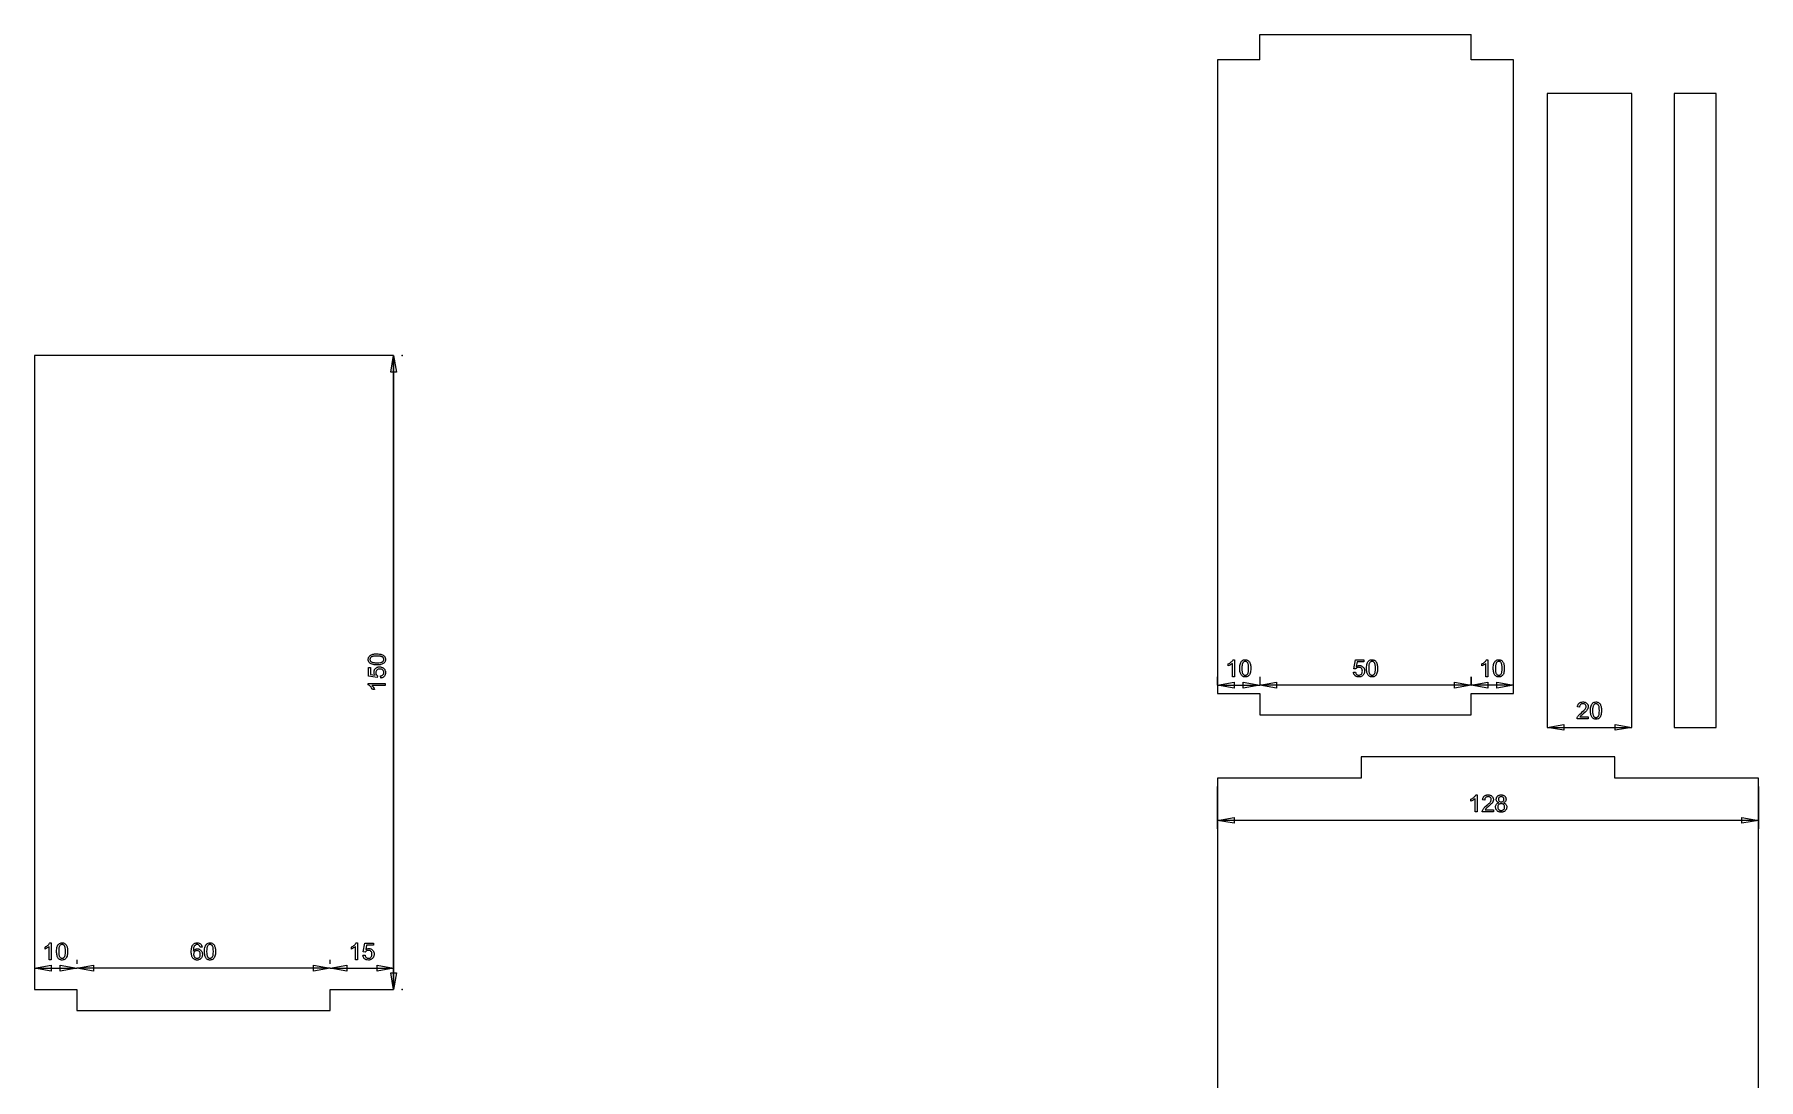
# Model space of a CAD drawing. Extents: x 314 to 1097, y 11 to 816.
# Drawn here: x 350 to 758, y 568.7 to 816 of the extents above; entities that cross this region are included whole.
import ezdxf

# ---------------------------------------------------------------- set-up
doc = ezdxf.new("R2010")
doc.units = 0
doc.header["$LTSCALE"] = 10
doc.layers.add('Layer_1', color=7, linetype='CONTINUOUS')

msp = doc.modelspace()

# ---------------------------------------------------------------- linework, layer by layer
at = {"layer": 'Layer_1', "color": 7, "linetype": 'CONTINUOUS'}
for p, q in [((640, 810), (640, 816)), ((640, 816), (690, 816)), ((690, 810), (690, 816)), ((630, 810), (630, 660)), ((640, 810), (630, 810)), ((700, 810), (690, 810)), ((700, 660), (700, 810)), ((708, 802), (708, 652)), ((728, 802), (708, 802)), ((728, 652), (728, 802)), ((738, 802), (738, 652)), ((748, 802), (738, 802)), ((748, 652), (748, 802)), ((350, 740), (350, 590)), ((435, 740), (350, 740)), ((435, 590), (435, 740)), ((435, 740), (435, 590)), ((630, 662), (630, 664)), ((630, 662), (640, 662)), ((640, 664), (640, 662)), ((640, 664), (640, 662)), ((690, 662), (640, 662)), ((690, 664), (690, 662)), ((690, 662), (690, 664)), ((700, 662), (690, 662)), ((700, 662), (700, 664)), ((630, 660), (640, 660)), ((640, 660), (640, 655)), ((690, 660), (700, 660)), ((690, 655), (690, 660)), ((640, 655), (690, 655)), ((708, 652), (728, 652)), ((708, 652), (728, 652)), ((738, 652), (748, 652)), ((724, 645), (664, 645)), ((664, 645), (664, 640)), ((724, 640), (724, 645)), ((630, 640), (630, 490)), ((664, 640), (630, 640)), ((630, 628), (630, 638)), ((758, 640), (724, 640)), ((758, 490), (758, 640)), ((758, 638), (758, 628)), ((758, 630), (630, 630)), ((360, 597), (360, 596)), ((420, 596), (420, 597)), ((350, 595), (360, 595)), ((420, 595), (360, 595)), ((420, 595), (435, 595)), ((350, 590), (360, 590)), ((360, 590), (360, 585)), ((420, 590), (435, 590)), ((420, 585), (420, 590)), ((360, 585), (420, 585))]:
    msp.add_line(p, q, dxfattribs=at)
at = {"layer": 'Layer_1', "color": 7, "linetype": 'CONTINUOUS', "flags": 128}
for points in [[(435, 740), (435.69, 736.06), (434.31, 736.06), (435, 740)], [(431.03, 666.79), (430.69, 666.79), (430.39, 666.82), (430.12, 666.87), (429.89, 666.93), (429.68, 667.01), (429.5, 667.11), (429.35, 667.23), (429.22, 667.37), (429.12, 667.52), (429.04, 667.69), (429, 667.88), (428.98, 668.09), (428.99, 668.25), (429.02, 668.39), (429.06, 668.53), (429.11, 668.65), (429.19, 668.77), (429.27, 668.88), (429.37, 668.97), (429.49, 669.06), (429.62, 669.13), (429.76, 669.2), (429.91, 669.25), (430.08, 669.3), (430.27, 669.34), (430.49, 669.37), (430.75, 669.39), (431.03, 669.39), (431.36, 669.39), (431.66, 669.36), (431.93, 669.31), (432.16, 669.25), (432.37, 669.17), (432.55, 669.07), (432.7, 668.95), (432.83, 668.82), (432.94, 668.66), (433.01, 668.49), (433.05, 668.3), (433.07, 668.09), (433.06, 667.95), (433.04, 667.82), (433.01, 667.69), (432.96, 667.57), (432.91, 667.46), (432.83, 667.36), (432.75, 667.27), (432.65, 667.18), (432.52, 667.09), (432.36, 667.01), (432.19, 666.94), (432, 666.88), (431.78, 666.84), (431.55, 666.81), (431.3, 666.79), (431.03, 666.79)], [(431.95, 663.68), (431.91, 664.19), (432.09, 664.23), (432.24, 664.29), (432.37, 664.36), (432.47, 664.46), (432.56, 664.57), (432.62, 664.69), (432.65, 664.82), (432.66, 664.96), (432.65, 665.13), (432.6, 665.29), (432.51, 665.43), (432.4, 665.56), (432.25, 665.67), (432.09, 665.75), (431.9, 665.79), (431.69, 665.81), (431.49, 665.79), (431.31, 665.75), (431.16, 665.68), (431.02, 665.57), (430.92, 665.45), (430.84, 665.3), (430.8, 665.14), (430.78, 664.95), (430.79, 664.84), (430.81, 664.73), (430.84, 664.63), (430.89, 664.53), (430.95, 664.44), (431.01, 664.36), (431.09, 664.29), (431.17, 664.23), (431.11, 663.77), (429.05, 664.15), (429.05, 666.14), (429.52, 666.14), (429.52, 664.55), (430.6, 664.33), (430.49, 664.51), (430.41, 664.7), (430.36, 664.89), (430.35, 665.09), (430.35, 665.21), (430.37, 665.34), (430.4, 665.46), (430.44, 665.57), (430.49, 665.68), (430.55, 665.78), (430.63, 665.88), (430.71, 665.97), (430.8, 666.05), (430.91, 666.13), (431.01, 666.19), (431.13, 666.24), (431.25, 666.28), (431.37, 666.31), (431.5, 666.32), (431.64, 666.33), (431.78, 666.33), (431.91, 666.31), (432.03, 666.29), (432.15, 666.25), (432.27, 666.21), (432.38, 666.15), (432.48, 666.09), (432.58, 666.01), (432.7, 665.91), (432.8, 665.8), (432.88, 665.69), (432.95, 665.56), (433, 665.42), (433.04, 665.28), (433.06, 665.13), (433.07, 664.96), (433.05, 664.7), (433.03, 664.58), (432.99, 664.47), (432.95, 664.36), (432.9, 664.26), (432.83, 664.16), (432.76, 664.07), (432.68, 663.99), (432.6, 663.92), (432.51, 663.86), (432.41, 663.8), (432.3, 663.76), (432.19, 663.72), (432.08, 663.69), (431.95, 663.68)], [(431.03, 667.29), (431.48, 667.3), (431.85, 667.35), (432, 667.38), (432.13, 667.42), (432.25, 667.47), (432.34, 667.52), (432.48, 667.64), (432.54, 667.71), (432.58, 667.78), (432.62, 667.85), (432.64, 667.93), (432.66, 668.01), (432.66, 668.09), (432.66, 668.17), (432.64, 668.25), (432.62, 668.33), (432.58, 668.4), (432.54, 668.47), (432.48, 668.54), (432.34, 668.66), (432.24, 668.71), (432.13, 668.76), (432, 668.8), (431.85, 668.83), (431.48, 668.88), (431.03, 668.89), (430.57, 668.88), (430.21, 668.83), (430.05, 668.8), (429.92, 668.76), (429.81, 668.71), (429.71, 668.66), (429.57, 668.54), (429.52, 668.47), (429.47, 668.4), (429.44, 668.33), (429.41, 668.25), (429.4, 668.17), (429.39, 668.08), (429.41, 667.92), (429.46, 667.78), (429.55, 667.65), (429.68, 667.54), (429.78, 667.48), (429.9, 667.43), (430.04, 667.39), (430.2, 667.35), (430.38, 667.33), (430.57, 667.31), (431.03, 667.29)], [(633.97, 664), (633.48, 664), (633.48, 667.13), (633.28, 666.96), (633.02, 666.79), (632.74, 666.64), (632.5, 666.54), (632.5, 667.01), (632.7, 667.11), (632.89, 667.23), (633.06, 667.35), (633.22, 667.48), (633.36, 667.62), (633.48, 667.75), (633.58, 667.89), (633.66, 668.02), (633.97, 668.02), (633.97, 664)], [(635.23, 665.97), (635.24, 666.31), (635.27, 666.61), (635.31, 666.88), (635.38, 667.11), (635.46, 667.32), (635.56, 667.5), (635.68, 667.65), (635.81, 667.78), (635.96, 667.88), (636.14, 667.96), (636.33, 668), (636.54, 668.02), (636.69, 668.01), (636.84, 667.98), (636.97, 667.94), (637.1, 667.89), (637.22, 667.81), (637.32, 667.73), (637.42, 667.63), (637.5, 667.51), (637.58, 667.38), (637.64, 667.24), (637.7, 667.09), (637.75, 666.92), (637.79, 666.73), (637.82, 666.51), (637.83, 666.25), (637.84, 665.97), (637.83, 665.64), (637.8, 665.34), (637.76, 665.07), (637.7, 664.84), (637.61, 664.63), (637.52, 664.45), (637.4, 664.3), (637.26, 664.17), (637.11, 664.06), (636.94, 663.99), (636.75, 663.95), (636.54, 663.93), (636.4, 663.94), (636.26, 663.96), (636.14, 663.99), (636.02, 664.04), (635.91, 664.09), (635.81, 664.17), (635.71, 664.25), (635.63, 664.35), (635.53, 664.48), (635.45, 664.64), (635.39, 664.81), (635.33, 665), (635.29, 665.22), (635.26, 665.45), (635.24, 665.7), (635.23, 665.97)], [(635.74, 665.97), (635.75, 665.52), (635.79, 665.15), (635.83, 665), (635.87, 664.87), (635.91, 664.75), (635.97, 664.66), (636.09, 664.52), (636.16, 664.46), (636.22, 664.42), (636.3, 664.38), (636.37, 664.36), (636.45, 664.34), (636.54, 664.34), (636.62, 664.34), (636.7, 664.36), (636.77, 664.38), (636.85, 664.42), (636.92, 664.46), (636.98, 664.52), (637.11, 664.66), (637.16, 664.76), (637.21, 664.87), (637.25, 665), (637.28, 665.15), (637.32, 665.52), (637.34, 665.97), (637.32, 666.43), (637.28, 666.79), (637.25, 666.95), (637.21, 667.08), (637.16, 667.19), (637.11, 667.29), (636.98, 667.43), (636.92, 667.48), (636.85, 667.53), (636.77, 667.56), (636.7, 667.59), (636.61, 667.6), (636.53, 667.61), (636.37, 667.59), (636.23, 667.54), (636.1, 667.45), (635.99, 667.32), (635.93, 667.22), (635.88, 667.1), (635.84, 666.96), (635.8, 666.8), (635.77, 666.62), (635.75, 666.43), (635.74, 665.97)], [(662.12, 665.05), (662.64, 665.09), (662.68, 664.91), (662.73, 664.76), (662.81, 664.63), (662.91, 664.53), (663.02, 664.44), (663.14, 664.38), (663.27, 664.35), (663.41, 664.34), (663.58, 664.35), (663.74, 664.4), (663.88, 664.49), (664.01, 664.6), (664.12, 664.75), (664.19, 664.91), (664.24, 665.1), (664.26, 665.31), (664.24, 665.51), (664.2, 665.69), (664.12, 665.84), (664.02, 665.98), (663.89, 666.08), (663.75, 666.16), (663.58, 666.2), (663.4, 666.22), (663.29, 666.21), (663.18, 666.19), (663.07, 666.16), (662.97, 666.11), (662.88, 666.05), (662.8, 665.99), (662.73, 665.91), (662.67, 665.83), (662.21, 665.89), (662.6, 667.95), (664.59, 667.95), (664.59, 667.48), (662.99, 667.48), (662.78, 666.4), (662.96, 666.51), (663.15, 666.59), (663.34, 666.64), (663.53, 666.65), (663.66, 666.65), (663.78, 666.63), (663.9, 666.6), (664.02, 666.56), (664.12, 666.51), (664.23, 666.45), (664.32, 666.37), (664.42, 666.29), (664.5, 666.2), (664.57, 666.09), (664.64, 665.99), (664.69, 665.87), (664.73, 665.75), (664.75, 665.63), (664.77, 665.5), (664.78, 665.36), (664.77, 665.22), (664.76, 665.09), (664.73, 664.97), (664.7, 664.85), (664.65, 664.73), (664.6, 664.62), (664.53, 664.52), (664.46, 664.42), (664.36, 664.3), (664.25, 664.2), (664.13, 664.12), (664, 664.05), (663.87, 664), (663.72, 663.96), (663.57, 663.94), (663.41, 663.93), (663.15, 663.95), (663.03, 663.97), (662.91, 664.01), (662.81, 664.05), (662.7, 664.1), (662.61, 664.17), (662.52, 664.24), (662.44, 664.32), (662.36, 664.4), (662.3, 664.49), (662.25, 664.59), (662.2, 664.7), (662.17, 664.81), (662.14, 664.92), (662.12, 665.05)], [(665.23, 665.97), (665.24, 666.31), (665.27, 666.61), (665.31, 666.88), (665.38, 667.11), (665.46, 667.32), (665.56, 667.5), (665.68, 667.65), (665.81, 667.78), (665.96, 667.88), (666.14, 667.96), (666.33, 668), (666.54, 668.02), (666.69, 668.01), (666.84, 667.98), (666.97, 667.94), (667.1, 667.89), (667.22, 667.81), (667.32, 667.73), (667.42, 667.63), (667.5, 667.51), (667.58, 667.38), (667.64, 667.24), (667.7, 667.09), (667.75, 666.92), (667.79, 666.73), (667.82, 666.51), (667.83, 666.25), (667.84, 665.97), (667.83, 665.64), (667.8, 665.34), (667.76, 665.07), (667.7, 664.84), (667.61, 664.63), (667.52, 664.45), (667.4, 664.3), (667.26, 664.17), (667.11, 664.06), (666.94, 663.99), (666.75, 663.95), (666.54, 663.93), (666.4, 663.94), (666.26, 663.96), (666.14, 663.99), (666.02, 664.04), (665.91, 664.09), (665.81, 664.17), (665.71, 664.25), (665.63, 664.35), (665.53, 664.48), (665.45, 664.64), (665.39, 664.81), (665.33, 665), (665.29, 665.22), (665.26, 665.45), (665.24, 665.7), (665.23, 665.97)], [(665.74, 665.97), (665.75, 665.52), (665.79, 665.15), (665.83, 665), (665.87, 664.87), (665.91, 664.75), (665.97, 664.66), (666.09, 664.52), (666.16, 664.46), (666.22, 664.42), (666.3, 664.38), (666.37, 664.36), (666.45, 664.34), (666.54, 664.34), (666.62, 664.34), (666.7, 664.36), (666.77, 664.38), (666.85, 664.42), (666.92, 664.46), (666.98, 664.52), (667.11, 664.66), (667.16, 664.76), (667.21, 664.87), (667.25, 665), (667.28, 665.15), (667.32, 665.52), (667.34, 665.97), (667.32, 666.43), (667.28, 666.79), (667.25, 666.95), (667.21, 667.08), (667.16, 667.19), (667.11, 667.29), (666.98, 667.43), (666.92, 667.48), (666.85, 667.53), (666.77, 667.56), (666.7, 667.59), (666.61, 667.6), (666.53, 667.61), (666.37, 667.59), (666.23, 667.54), (666.1, 667.45), (665.99, 667.32), (665.93, 667.22), (665.88, 667.1), (665.84, 666.96), (665.8, 666.8), (665.77, 666.62), (665.75, 666.43), (665.74, 665.97)], [(693.97, 664), (693.48, 664), (693.48, 667.13), (693.28, 666.96), (693.02, 666.79), (692.74, 666.64), (692.5, 666.54), (692.5, 667.01), (692.7, 667.11), (692.89, 667.23), (693.06, 667.35), (693.22, 667.48), (693.36, 667.62), (693.48, 667.75), (693.58, 667.89), (693.66, 668.02), (693.97, 668.02), (693.97, 664)], [(695.23, 665.97), (695.24, 666.31), (695.27, 666.61), (695.31, 666.88), (695.38, 667.11), (695.46, 667.32), (695.56, 667.5), (695.68, 667.65), (695.81, 667.78), (695.96, 667.88), (696.14, 667.96), (696.33, 668), (696.54, 668.02), (696.69, 668.01), (696.84, 667.98), (696.97, 667.94), (697.1, 667.89), (697.22, 667.81), (697.32, 667.73), (697.42, 667.63), (697.5, 667.51), (697.58, 667.38), (697.64, 667.24), (697.7, 667.09), (697.75, 666.92), (697.79, 666.73), (697.82, 666.51), (697.83, 666.25), (697.84, 665.97), (697.83, 665.64), (697.8, 665.34), (697.76, 665.07), (697.7, 664.84), (697.61, 664.63), (697.52, 664.45), (697.4, 664.3), (697.26, 664.17), (697.11, 664.06), (696.94, 663.99), (696.75, 663.95), (696.54, 663.93), (696.4, 663.94), (696.26, 663.96), (696.14, 663.99), (696.02, 664.04), (695.91, 664.09), (695.81, 664.17), (695.71, 664.25), (695.63, 664.35), (695.53, 664.48), (695.45, 664.64), (695.39, 664.81), (695.33, 665), (695.29, 665.22), (695.26, 665.45), (695.24, 665.7), (695.23, 665.97)], [(695.74, 665.97), (695.75, 665.52), (695.79, 665.15), (695.83, 665), (695.87, 664.87), (695.91, 664.75), (695.97, 664.66), (696.09, 664.52), (696.16, 664.46), (696.22, 664.42), (696.3, 664.38), (696.37, 664.36), (696.45, 664.34), (696.54, 664.34), (696.62, 664.34), (696.7, 664.36), (696.77, 664.38), (696.85, 664.42), (696.92, 664.46), (696.98, 664.52), (697.11, 664.66), (697.16, 664.76), (697.21, 664.87), (697.25, 665), (697.28, 665.15), (697.32, 665.52), (697.34, 665.97), (697.32, 666.43), (697.28, 666.79), (697.25, 666.95), (697.21, 667.08), (697.16, 667.19), (697.11, 667.29), (696.98, 667.43), (696.92, 667.48), (696.85, 667.53), (696.77, 667.56), (696.7, 667.59), (696.61, 667.6), (696.53, 667.61), (696.37, 667.59), (696.23, 667.54), (696.1, 667.45), (695.99, 667.32), (695.93, 667.22), (695.88, 667.1), (695.84, 666.96), (695.8, 666.8), (695.77, 666.62), (695.75, 666.43), (695.74, 665.97)], [(433, 662.42), (433, 661.93), (429.87, 661.93), (430.04, 661.72), (430.21, 661.46), (430.36, 661.19), (430.46, 660.95), (429.99, 660.95), (429.89, 661.15), (429.77, 661.33), (429.65, 661.51), (429.52, 661.67), (429.38, 661.81), (429.25, 661.93), (429.11, 662.03), (428.98, 662.1), (428.98, 662.42), (433, 662.42)], [(630, 662), (633.94, 662.69), (633.94, 661.31), (630, 662)], [(640, 662), (636.06, 661.31), (636.06, 662.69), (640, 662)], [(640, 662), (643.94, 662.69), (643.94, 661.31), (640, 662)], [(690, 662), (686.06, 661.31), (686.06, 662.69), (690, 662)], [(690, 662), (693.94, 662.69), (693.94, 661.31), (690, 662)], [(700, 662), (696.06, 661.31), (696.06, 662.69), (700, 662)], [(717.71, 654.47), (717.71, 654), (715.06, 654), (715.07, 654.17), (715.12, 654.34), (715.18, 654.48), (715.25, 654.61), (715.34, 654.74), (715.44, 654.87), (715.57, 655.01), (715.71, 655.16), (716.08, 655.48), (716.38, 655.73), (716.63, 655.96), (716.82, 656.16), (716.97, 656.33), (717.07, 656.48), (717.14, 656.63), (717.18, 656.78), (717.2, 656.92), (717.18, 657.06), (717.14, 657.19), (717.08, 657.3), (716.99, 657.41), (716.87, 657.5), (716.75, 657.56), (716.6, 657.6), (716.44, 657.61), (716.27, 657.6), (716.12, 657.56), (715.99, 657.49), (715.87, 657.4), (715.78, 657.28), (715.71, 657.14), (715.67, 656.99), (715.66, 656.81), (715.15, 656.86), (715.17, 657), (715.2, 657.13), (715.23, 657.25), (715.28, 657.36), (715.33, 657.46), (715.39, 657.56), (715.46, 657.64), (715.54, 657.72), (715.63, 657.79), (715.73, 657.85), (715.83, 657.9), (715.94, 657.94), (716.06, 657.97), (716.18, 658), (716.45, 658.02), (716.59, 658.01), (716.73, 658), (716.85, 657.97), (716.97, 657.94), (717.08, 657.89), (717.18, 657.84), (717.28, 657.77), (717.36, 657.7), (717.44, 657.61), (717.51, 657.53), (717.57, 657.44), (717.62, 657.34), (717.65, 657.24), (717.68, 657.13), (717.69, 657.02), (717.7, 656.91), (717.69, 656.79), (717.68, 656.67), (717.64, 656.55), (717.6, 656.43), (717.54, 656.32), (717.47, 656.2), (717.38, 656.07), (717.28, 655.95), (716.97, 655.64), (716.52, 655.24), (716.16, 654.93), (715.95, 654.74), (715.84, 654.61), (715.74, 654.47), (717.71, 654.47)], [(718.23, 655.97), (718.24, 656.31), (718.27, 656.61), (718.31, 656.88), (718.38, 657.11), (718.46, 657.32), (718.56, 657.5), (718.68, 657.65), (718.81, 657.78), (718.96, 657.88), (719.14, 657.96), (719.33, 658), (719.54, 658.02), (719.69, 658.01), (719.84, 657.98), (719.97, 657.94), (720.1, 657.89), (720.22, 657.81), (720.32, 657.73), (720.42, 657.63), (720.5, 657.51), (720.58, 657.38), (720.64, 657.24), (720.7, 657.09), (720.75, 656.92), (720.79, 656.73), (720.82, 656.51), (720.83, 656.25), (720.84, 655.97), (720.83, 655.64), (720.8, 655.34), (720.76, 655.07), (720.7, 654.84), (720.61, 654.63), (720.52, 654.45), (720.4, 654.3), (720.26, 654.17), (720.11, 654.06), (719.94, 653.99), (719.75, 653.95), (719.54, 653.93), (719.4, 653.94), (719.26, 653.96), (719.14, 653.99), (719.02, 654.04), (718.91, 654.09), (718.81, 654.17), (718.71, 654.25), (718.63, 654.35), (718.53, 654.48), (718.45, 654.64), (718.39, 654.81), (718.33, 655), (718.29, 655.22), (718.26, 655.45), (718.24, 655.7), (718.23, 655.97)], [(718.74, 655.97), (718.75, 655.52), (718.79, 655.15), (718.83, 655), (718.87, 654.87), (718.91, 654.75), (718.97, 654.66), (719.09, 654.52), (719.16, 654.46), (719.22, 654.42), (719.3, 654.38), (719.37, 654.36), (719.45, 654.34), (719.54, 654.34), (719.62, 654.34), (719.7, 654.36), (719.77, 654.38), (719.85, 654.42), (719.92, 654.46), (719.98, 654.52), (720.11, 654.66), (720.16, 654.76), (720.21, 654.87), (720.25, 655), (720.28, 655.15), (720.32, 655.52), (720.34, 655.97), (720.32, 656.43), (720.28, 656.79), (720.25, 656.95), (720.21, 657.08), (720.16, 657.19), (720.11, 657.29), (719.98, 657.43), (719.92, 657.48), (719.85, 657.53), (719.77, 657.56), (719.7, 657.59), (719.61, 657.6), (719.53, 657.61), (719.37, 657.59), (719.23, 657.54), (719.1, 657.45), (718.99, 657.32), (718.93, 657.22), (718.88, 657.1), (718.84, 656.96), (718.8, 656.8), (718.77, 656.62), (718.75, 656.43), (718.74, 655.97)], [(708, 652), (711.94, 652.69), (711.94, 651.31), (708, 652)], [(728, 652), (724.06, 651.31), (724.06, 652.69), (728, 652)], [(691.42, 632), (690.93, 632), (690.93, 635.13), (690.72, 634.96), (690.46, 634.79), (690.19, 634.64), (689.95, 634.54), (689.95, 635.01), (690.15, 635.11), (690.33, 635.23), (690.51, 635.35), (690.67, 635.48), (690.81, 635.62), (690.93, 635.75), (691.03, 635.89), (691.1, 636.02), (691.42, 636.02), (691.42, 632)], [(695.26, 632.47), (695.26, 632), (692.62, 632), (692.63, 632.17), (692.67, 632.34), (692.73, 632.48), (692.8, 632.61), (692.89, 632.74), (693, 632.87), (693.12, 633.01), (693.27, 633.16), (693.64, 633.48), (693.94, 633.73), (694.18, 633.96), (694.38, 634.16), (694.52, 634.33), (694.62, 634.48), (694.69, 634.63), (694.73, 634.78), (694.75, 634.92), (694.74, 635.06), (694.7, 635.19), (694.63, 635.3), (694.54, 635.41), (694.43, 635.5), (694.3, 635.56), (694.16, 635.6), (694, 635.61), (693.83, 635.6), (693.68, 635.56), (693.54, 635.49), (693.43, 635.4), (693.34, 635.28), (693.27, 635.14), (693.23, 634.99), (693.21, 634.81), (692.71, 634.86), (692.73, 635), (692.75, 635.13), (692.79, 635.25), (692.83, 635.36), (692.88, 635.46), (692.95, 635.56), (693.02, 635.64), (693.1, 635.72), (693.19, 635.79), (693.28, 635.85), (693.38, 635.9), (693.49, 635.94), (693.61, 635.97), (693.74, 636), (694.01, 636.02), (694.15, 636.01), (694.28, 636), (694.4, 635.97), (694.52, 635.94), (694.63, 635.89), (694.74, 635.84), (694.83, 635.77), (694.92, 635.7), (695, 635.61), (695.06, 635.53), (695.12, 635.44), (695.17, 635.34), (695.21, 635.24), (695.23, 635.13), (695.25, 635.02), (695.25, 634.91), (695.25, 634.79), (695.23, 634.67), (695.2, 634.55), (695.16, 634.43), (695.1, 634.32), (695.02, 634.2), (694.94, 634.07), (694.83, 633.95), (694.53, 633.64), (694.07, 633.24), (693.71, 632.93), (693.5, 632.74), (693.39, 632.61), (693.3, 632.47), (695.26, 632.47)], [(696.54, 634.17), (696.4, 634.23), (696.28, 634.3), (696.17, 634.39), (696.09, 634.49), (696.02, 634.6), (695.98, 634.72), (695.95, 634.85), (695.94, 634.98), (695.95, 635.09), (695.96, 635.19), (695.99, 635.29), (696.02, 635.39), (696.06, 635.48), (696.12, 635.56), (696.18, 635.64), (696.26, 635.72), (696.34, 635.79), (696.42, 635.85), (696.52, 635.9), (696.62, 635.94), (696.73, 635.97), (696.84, 636), (697.09, 636.02), (697.34, 636), (697.45, 635.97), (697.56, 635.94), (697.66, 635.9), (697.76, 635.85), (697.85, 635.78), (697.93, 635.71), (698.01, 635.63), (698.07, 635.55), (698.13, 635.47), (698.17, 635.37), (698.21, 635.28), (698.23, 635.18), (698.25, 635.08), (698.25, 634.97), (698.24, 634.84), (698.22, 634.71), (698.17, 634.59), (698.11, 634.49), (698.02, 634.39), (697.92, 634.3), (697.8, 634.23), (697.66, 634.17), (697.84, 634.1), (697.99, 634.01), (698.12, 633.91), (698.22, 633.78), (698.31, 633.64), (698.37, 633.49), (698.4, 633.32), (698.42, 633.14), (698.41, 633.02), (698.39, 632.9), (698.37, 632.78), (698.33, 632.67), (698.27, 632.57), (698.21, 632.47), (698.14, 632.37), (698.05, 632.28), (697.96, 632.2), (697.86, 632.13), (697.75, 632.07), (697.63, 632.02), (697.51, 631.98), (697.38, 631.95), (697.24, 631.94), (697.1, 631.93), (696.95, 631.94), (696.82, 631.95), (696.69, 631.98), (696.56, 632.02), (696.45, 632.07), (696.34, 632.13), (696.24, 632.2), (696.14, 632.28), (696.06, 632.37), (695.98, 632.47), (695.92, 632.57), (695.87, 632.68), (695.83, 632.79), (695.8, 632.91), (695.79, 633.03), (695.78, 633.16), (695.79, 633.34), (695.83, 633.52), (695.89, 633.67), (695.98, 633.81), (696.09, 633.93), (696.22, 634.03), (696.37, 634.11), (696.54, 634.17)], [(696.29, 633.15), (696.29, 633.05), (696.31, 632.95), (696.34, 632.85), (696.38, 632.75), (696.44, 632.65), (696.51, 632.57), (696.59, 632.5), (696.68, 632.44), (696.78, 632.4), (696.88, 632.36), (696.99, 632.34), (697.1, 632.34), (697.27, 632.35), (697.42, 632.39), (697.56, 632.46), (697.68, 632.56), (697.79, 632.68), (697.86, 632.82), (697.9, 632.97), (697.91, 633.14), (697.9, 633.31), (697.86, 633.46), (697.78, 633.6), (697.68, 633.72), (697.55, 633.83), (697.41, 633.9), (697.26, 633.94), (697.09, 633.96), (696.92, 633.94), (696.77, 633.9), (696.63, 633.83), (696.51, 633.73), (696.41, 633.61), (696.34, 633.47), (696.3, 633.32), (696.29, 633.15)], [(696.44, 635), (696.45, 634.87), (696.49, 634.74), (696.55, 634.63), (696.63, 634.54), (696.72, 634.46), (696.84, 634.4), (696.96, 634.37), (697.1, 634.36), (697.24, 634.37), (697.36, 634.4), (697.47, 634.46), (697.57, 634.54), (697.65, 634.63), (697.7, 634.73), (697.74, 634.85), (697.75, 634.97), (697.74, 635.1), (697.7, 635.22), (697.64, 635.33), (697.56, 635.43), (697.46, 635.51), (697.35, 635.57), (697.23, 635.6), (697.1, 635.61), (696.96, 635.6), (696.84, 635.57), (696.73, 635.51), (696.63, 635.43), (696.55, 635.34), (696.49, 635.23), (696.45, 635.12), (696.44, 635)], [(630, 630), (633.94, 630.69), (633.94, 629.31), (630, 630)], [(758, 630), (754.06, 629.31), (754.06, 630.69), (758, 630)], [(353.97, 597), (353.48, 597), (353.48, 600.13), (353.28, 599.96), (353.02, 599.79), (352.74, 599.64), (352.5, 599.54), (352.5, 600.01), (352.7, 600.11), (352.89, 600.23), (353.06, 600.35), (353.22, 600.48), (353.36, 600.62), (353.48, 600.75), (353.58, 600.89), (353.66, 601.02), (353.97, 601.02), (353.97, 597)], [(355.23, 598.97), (355.24, 599.31), (355.27, 599.61), (355.31, 599.88), (355.38, 600.11), (355.46, 600.32), (355.56, 600.5), (355.68, 600.65), (355.81, 600.78), (355.96, 600.88), (356.14, 600.96), (356.33, 601), (356.54, 601.02), (356.69, 601.01), (356.84, 600.98), (356.97, 600.94), (357.1, 600.89), (357.22, 600.81), (357.32, 600.73), (357.42, 600.63), (357.5, 600.51), (357.58, 600.38), (357.64, 600.24), (357.7, 600.09), (357.75, 599.92), (357.79, 599.73), (357.82, 599.51), (357.83, 599.25), (357.84, 598.97), (357.83, 598.64), (357.8, 598.34), (357.76, 598.07), (357.7, 597.84), (357.61, 597.63), (357.52, 597.45), (357.4, 597.3), (357.26, 597.17), (357.11, 597.06), (356.94, 596.99), (356.75, 596.95), (356.54, 596.93), (356.4, 596.94), (356.26, 596.96), (356.14, 596.99), (356.02, 597.04), (355.91, 597.09), (355.81, 597.17), (355.71, 597.25), (355.63, 597.35), (355.53, 597.48), (355.45, 597.64), (355.39, 597.81), (355.33, 598), (355.29, 598.22), (355.26, 598.45), (355.24, 598.7), (355.23, 598.97)], [(355.74, 598.97), (355.75, 598.52), (355.79, 598.15), (355.83, 598), (355.87, 597.87), (355.91, 597.75), (355.97, 597.66), (356.09, 597.52), (356.16, 597.46), (356.22, 597.42), (356.3, 597.38), (356.37, 597.36), (356.45, 597.34), (356.54, 597.34), (356.62, 597.34), (356.7, 597.36), (356.77, 597.38), (356.85, 597.42), (356.92, 597.46), (356.98, 597.52), (357.11, 597.66), (357.16, 597.76), (357.21, 597.87), (357.25, 598), (357.28, 598.15), (357.32, 598.52), (357.34, 598.97), (357.32, 599.43), (357.28, 599.79), (357.25, 599.95), (357.21, 600.08), (357.16, 600.19), (357.11, 600.29), (356.98, 600.43), (356.92, 600.48), (356.85, 600.53), (356.77, 600.56), (356.7, 600.59), (356.61, 600.6), (356.53, 600.61), (356.37, 600.59), (356.23, 600.54), (356.1, 600.45), (355.99, 600.32), (355.93, 600.22), (355.88, 600.1), (355.84, 599.96), (355.8, 599.8), (355.77, 599.62), (355.75, 599.43), (355.74, 598.97)], [(389.67, 600.02), (389.18, 599.98), (389.15, 600.12), (389.11, 600.23), (389.06, 600.33), (389, 600.4), (388.89, 600.49), (388.78, 600.56), (388.65, 600.6), (388.51, 600.61), (388.39, 600.6), (388.29, 600.58), (388.19, 600.54), (388.1, 600.48), (387.99, 600.39), (387.89, 600.27), (387.8, 600.14), (387.73, 599.99), (387.67, 599.81), (387.63, 599.59), (387.6, 599.35), (387.59, 599.06), (387.68, 599.19), (387.79, 599.3), (387.9, 599.39), (388.02, 599.46), (388.15, 599.52), (388.29, 599.56), (388.42, 599.59), (388.56, 599.59), (388.68, 599.59), (388.8, 599.57), (388.91, 599.54), (389.02, 599.5), (389.12, 599.45), (389.22, 599.39), (389.31, 599.32), (389.4, 599.23), (389.48, 599.14), (389.55, 599.04), (389.61, 598.93), (389.66, 598.82), (389.69, 598.7), (389.72, 598.57), (389.74, 598.44), (389.74, 598.3), (389.73, 598.11), (389.7, 597.94), (389.65, 597.76), (389.58, 597.6), (389.49, 597.45), (389.39, 597.31), (389.27, 597.2), (389.14, 597.1), (388.99, 597.03), (388.83, 596.97), (388.67, 596.94), (388.49, 596.93), (388.34, 596.94), (388.2, 596.96), (388.06, 597), (387.93, 597.04), (387.81, 597.11), (387.7, 597.19), (387.59, 597.28), (387.49, 597.38), (387.4, 597.51), (387.32, 597.65), (387.25, 597.8), (387.2, 597.98), (387.16, 598.18), (387.13, 598.39), (387.11, 598.62), (387.1, 598.87), (387.11, 599.15), (387.13, 599.41), (387.16, 599.65), (387.21, 599.87), (387.27, 600.07), (387.34, 600.26), (387.43, 600.42), (387.53, 600.56), (387.63, 600.67), (387.73, 600.76), (387.85, 600.84), (387.97, 600.9), (388.1, 600.95), (388.24, 600.99), (388.38, 601.01), (388.54, 601.02), (388.76, 601), (388.97, 600.95), (389.15, 600.87), (389.31, 600.75), (389.45, 600.61), (389.55, 600.44), (389.63, 600.24), (389.67, 600.02)], [(390.23, 598.97), (390.24, 599.31), (390.27, 599.61), (390.31, 599.88), (390.38, 600.11), (390.46, 600.32), (390.56, 600.5), (390.68, 600.65), (390.81, 600.78), (390.96, 600.88), (391.14, 600.96), (391.33, 601), (391.54, 601.02), (391.69, 601.01), (391.84, 600.98), (391.97, 600.94), (392.1, 600.89), (392.22, 600.81), (392.32, 600.73), (392.42, 600.63), (392.5, 600.51), (392.58, 600.38), (392.64, 600.24), (392.7, 600.09), (392.75, 599.92), (392.79, 599.73), (392.82, 599.51), (392.83, 599.25), (392.84, 598.97), (392.83, 598.64), (392.8, 598.34), (392.76, 598.07), (392.7, 597.84), (392.61, 597.63), (392.52, 597.45), (392.4, 597.3), (392.26, 597.17), (392.11, 597.06), (391.94, 596.99), (391.75, 596.95), (391.54, 596.93), (391.4, 596.94), (391.26, 596.96), (391.14, 596.99), (391.02, 597.04), (390.91, 597.09), (390.81, 597.17), (390.71, 597.25), (390.63, 597.35), (390.53, 597.48), (390.45, 597.64), (390.39, 597.81), (390.33, 598), (390.29, 598.22), (390.26, 598.45), (390.24, 598.7), (390.23, 598.97)], [(390.74, 598.97), (390.75, 598.52), (390.79, 598.15), (390.83, 598), (390.87, 597.87), (390.91, 597.75), (390.97, 597.66), (391.09, 597.52), (391.16, 597.46), (391.22, 597.42), (391.3, 597.38), (391.37, 597.36), (391.45, 597.34), (391.54, 597.34), (391.62, 597.34), (391.7, 597.36), (391.77, 597.38), (391.85, 597.42), (391.92, 597.46), (391.98, 597.52), (392.11, 597.66), (392.16, 597.76), (392.21, 597.87), (392.25, 598), (392.28, 598.15), (392.32, 598.52), (392.34, 598.97), (392.32, 599.43), (392.28, 599.79), (392.25, 599.95), (392.21, 600.08), (392.16, 600.19), (392.11, 600.29), (391.98, 600.43), (391.92, 600.48), (391.85, 600.53), (391.77, 600.56), (391.7, 600.59), (391.61, 600.6), (391.53, 600.61), (391.37, 600.59), (391.23, 600.54), (391.1, 600.45), (390.99, 600.32), (390.93, 600.22), (390.88, 600.1), (390.84, 599.96), (390.8, 599.8), (390.77, 599.62), (390.75, 599.43), (390.74, 598.97)], [(426.47, 597), (425.98, 597), (425.98, 600.13), (425.78, 599.96), (425.52, 599.79), (425.24, 599.64), (425, 599.54), (425, 600.01), (425.2, 600.11), (425.39, 600.23), (425.56, 600.35), (425.72, 600.48), (425.86, 600.62), (425.98, 600.75), (426.08, 600.89), (426.16, 601.02), (426.47, 601.02), (426.47, 597)], [(427.73, 598.05), (428.25, 598.09), (428.29, 597.91), (428.34, 597.76), (428.42, 597.63), (428.51, 597.53), (428.62, 597.44), (428.74, 597.38), (428.88, 597.35), (429.02, 597.34), (429.19, 597.35), (429.34, 597.4), (429.49, 597.49), (429.62, 597.6), (429.72, 597.75), (429.8, 597.91), (429.85, 598.1), (429.86, 598.31), (429.85, 598.51), (429.8, 598.69), (429.73, 598.84), (429.63, 598.98), (429.5, 599.08), (429.35, 599.16), (429.19, 599.2), (429.01, 599.22), (428.89, 599.21), (428.78, 599.19), (428.68, 599.16), (428.58, 599.11), (428.49, 599.05), (428.41, 598.99), (428.34, 598.91), (428.28, 598.83), (427.82, 598.89), (428.21, 600.95), (430.2, 600.95), (430.2, 600.48), (428.6, 600.48), (428.38, 599.4), (428.57, 599.51), (428.75, 599.59), (428.94, 599.64), (429.14, 599.65), (429.27, 599.65), (429.39, 599.63), (429.51, 599.6), (429.62, 599.56), (429.73, 599.51), (429.83, 599.45), (429.93, 599.37), (430.02, 599.29), (430.11, 599.2), (430.18, 599.09), (430.24, 598.99), (430.29, 598.87), (430.33, 598.75), (430.36, 598.63), (430.38, 598.5), (430.38, 598.36), (430.38, 598.22), (430.36, 598.09), (430.34, 597.97), (430.3, 597.85), (430.26, 597.73), (430.21, 597.62), (430.14, 597.52), (430.07, 597.42), (429.97, 597.3), (429.86, 597.2), (429.74, 597.12), (429.61, 597.05), (429.48, 597), (429.33, 596.96), (429.18, 596.94), (429.02, 596.93), (428.76, 596.95), (428.64, 596.97), (428.52, 597.01), (428.41, 597.05), (428.31, 597.1), (428.22, 597.17), (428.13, 597.24), (428.04, 597.32), (427.97, 597.4), (427.91, 597.49), (427.86, 597.59), (427.81, 597.7), (427.77, 597.81), (427.75, 597.92), (427.73, 598.05)], [(350, 595), (353.94, 595.69), (353.94, 594.31), (350, 595)], [(360, 595), (356.06, 594.31), (356.06, 595.69), (360, 595)], [(360, 595), (363.94, 595.69), (363.94, 594.31), (360, 595)], [(387.67, 598.3), (387.67, 598.17), (387.69, 598.05), (387.73, 597.93), (387.77, 597.81), (387.83, 597.7), (387.9, 597.61), (387.98, 597.52), (388.08, 597.46), (388.17, 597.4), (388.27, 597.37), (388.38, 597.34), (388.48, 597.34), (388.63, 597.35), (388.77, 597.4), (388.9, 597.48), (389.02, 597.59), (389.12, 597.72), (389.19, 597.88), (389.23, 598.06), (389.24, 598.27), (389.23, 598.47), (389.19, 598.64), (389.12, 598.79), (389.02, 598.92), (388.9, 599.03), (388.77, 599.1), (388.62, 599.15), (388.46, 599.16), (388.3, 599.15), (388.16, 599.1), (388.02, 599.03), (387.9, 598.92), (387.8, 598.79), (387.73, 598.65), (387.68, 598.48), (387.67, 598.3)], [(420, 595), (416.06, 594.31), (416.06, 595.69), (420, 595)], [(420, 595), (423.94, 595.69), (423.94, 594.31), (420, 595)], [(435, 595), (431.06, 594.31), (431.06, 595.69), (435, 595)], [(435, 590), (434.31, 593.94), (435.69, 593.94), (435, 590)]]:
    msp.add_lwpolyline(points, close=True, dxfattribs=at)
at = {"layer": 'Layer_1', "color": 7, "linetype": 'CONTINUOUS'}
for p in [(437, 740), (437, 590)]:
    msp.add_point(p, dxfattribs=at)

doc.saveas('drawing.dxf')
